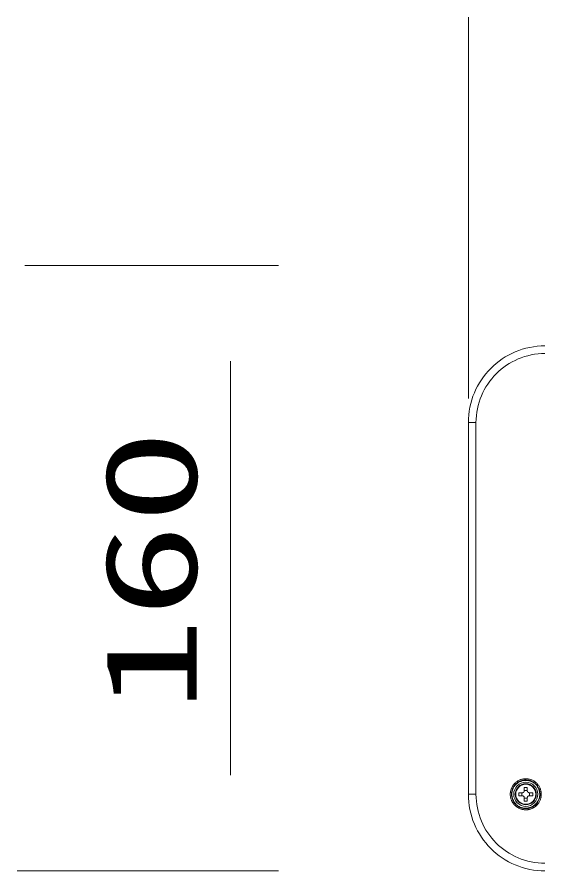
# Model space of a CAD drawing. Units: millimetres on the paper. Extents: x -63 to 64, y -59 to 59.
# Drawn here: x 0.26 to 14.04, y 18.19 to 40.47 of the extents above; entities that cross this region are included whole.
import ezdxf
from ezdxf.enums import TextEntityAlignment as Align

# ---------------------------------------------------------------- set-up
doc = ezdxf.new("R2010")
doc.units = ezdxf.units.MM
doc.layers.add('0-2_GAIKEI', color=134, linetype='Continuous', lineweight=9)
doc.layers.add('0-3_SUNPO', color=7, linetype='Continuous', lineweight=9)
doc.styles.add('ＭＳ ゴシック', font='')
doc.styles.get('ＭＳ ゴシック').set_extended_font_data('MS Gothic')

msp = doc.modelspace()

# ---------------------------------------------------------------- linework, layer by layer
at = {"layer": '0-2_GAIKEI', "color": 7}
msp.add_line((12.037, 20.188), (12.037, 29.888), dxfattribs=at)
at = {"layer": '0-2_GAIKEI', "color": 4}
for p, q in [((12.037, 29.888), (12.237, 29.888)), ((12.237, 29.888), (12.237, 20.188)), ((13.497, 20.278), (13.497, 20.368)), ((13.497, 20.368), (13.577, 20.368)), ((13.577, 20.368), (13.577, 20.278)), ((12.037, 20.188), (12.237, 20.188)), ((13.357, 20.228), (13.447, 20.228)), ((13.357, 20.148), (13.357, 20.228)), ((13.447, 20.148), (13.357, 20.148)), ((13.497, 20.008), (13.497, 20.098)), ((13.577, 20.098), (13.577, 20.008)), ((13.627, 20.228), (13.717, 20.228)), ((13.717, 20.148), (13.627, 20.148)), ((13.717, 20.228), (13.717, 20.148)), ((13.577, 20.008), (13.497, 20.008))]:
    msp.add_line(p, q, dxfattribs=at)
at = {"layer": '0-2_GAIKEI', "color": 7}
for centre, radius, start, end in [((14.035, 29.89), 1.998, 89.9507, 112.8774), ((14.039, 29.887), 2.002, 112.9519, 135.0253), ((14.038, 29.886), 2.002, 134.9747, 157.0481), ((14.035, 29.89), 1.998, 157.1226, 180.0493), ((14.035, 20.187), 1.998, 179.9507, 202.8774), ((14.038, 20.191), 2.002, 202.9519, 225.0253), ((14.039, 20.189), 2.002, 224.9747, 247.0481), ((14.035, 20.186), 1.998, 247.1226, 270.0493)]:
    msp.add_arc(centre, radius, start, end, dxfattribs=at)
at = {"layer": '0-2_GAIKEI', "color": 4}
for centre, radius, start, end in [((14.035, 29.89), 1.798, 89.9507, 112.8774), ((14.039, 29.887), 1.802, 112.9519, 135.0253), ((14.038, 29.886), 1.802, 134.9747, 157.0481), ((14.035, 29.89), 1.798, 157.1226, 180.0493), ((13.537, 20.188), 0.315, 90, 180), ((13.541, 20.184), 0.411, 129.4533, 135.0253), ((13.537, 20.188), 0.374, 122.891, 134.1079), ((13.533, 20.193), 0.399, 123.756, 129.4387), ((13.533, 20.193), 0.4, 118.0655, 123.7417), ((13.537, 20.188), 0.374, 111.6116, 122.891), ((13.537, 20.188), 0.363, 111.6116, 122.891), ((13.539, 20.182), 0.411, 112.4846, 118.0538), ((13.539, 20.183), 0.411, 106.9533, 112.5253), ((13.537, 20.188), 0.374, 100.3951, 111.6116), ((13.537, 20.188), 0.363, 100.3951, 111.6116), ((13.535, 20.194), 0.399, 101.256, 106.9387), ((13.535, 20.194), 0.4, 95.5655, 101.2417), ((13.537, 20.188), 0.374, 94.7389, 100.3951), ((13.537, 20.188), 0.363, 94.7389, 100.3951), ((13.537, 20.182), 0.411, 90, 95.5538), ((13.537, 20.188), 0.374, 89.1276, 94.7389), ((13.537, 20.188), 0.363, 89.1276, 94.7389), ((13.537, 20.183), 0.411, 84.4533, 90), ((13.537, 20.188), 0.315, 45, 90), ((13.537, 20.188), 0.374, 77.8783, 89.1276), ((13.537, 20.188), 0.363, 77.8783, 89.1276), ((13.538, 20.194), 0.399, 78.756, 84.4387), ((13.537, 20.188), 0.363, 66.6464, 77.8783), ((13.538, 20.194), 0.4, 73.0655, 78.7417), ((13.537, 20.188), 0.374, 66.6464, 77.8783), ((13.534, 20.182), 0.411, 67.4846, 73.0538), ((13.537, 20.188), 0.363, 61.025, 66.6464), ((13.537, 20.188), 0.374, 61.025, 66.6464), ((13.535, 20.183), 0.411, 61.9533, 67.5253), ((13.537, 20.188), 0.363, 55.3708, 61.025), ((13.537, 20.188), 0.374, 55.3708, 61.025), ((13.54, 20.193), 0.399, 56.256, 61.9387), ((13.54, 20.193), 0.4, 50.5655, 56.2417), ((13.532, 20.184), 0.411, 44.9846, 50.5538), ((13.531, 20.189), 0.4, 163.0655, 168.7417), ((13.542, 20.186), 0.411, 157.4846, 163.0538), ((13.542, 20.186), 0.411, 151.9533, 157.5253), ((13.537, 20.188), 0.374, 156.6253, 167.932), ((13.532, 20.192), 0.399, 146.256, 151.9387), ((13.537, 20.188), 0.363, 156.6253, 167.9368), ((13.537, 20.188), 0.374, 145.3748, 156.6253), ((13.532, 20.191), 0.4, 140.5655, 146.2417), ((13.537, 20.188), 0.363, 145.3748, 156.6253), ((13.541, 20.184), 0.411, 134.9846, 140.5538), ((13.537, 20.188), 0.374, 139.764, 145.3748), ((13.537, 20.188), 0.363, 139.764, 145.3748), ((13.537, 20.188), 0.374, 134.1079, 139.764), ((13.537, 20.188), 0.363, 134.1079, 139.764), ((13.537, 20.188), 0.274, 90, 180), ((13.537, 20.188), 0.261, 90, 180), ((13.537, 20.188), 0.363, 122.891, 134.1079), ((13.447, 20.278), 0.05, 348.7146, 0), ((13.537, 22.69), 2.401, 269.0454, 270.9546), ((13.537, 20.188), 0.274, 45, 90), ((13.537, 20.188), 0.261, 45, 90), ((13.627, 20.278), 0.05, 180, 191.2231), ((13.537, 20.188), 0.261, 0, 45), ((13.537, 20.188), 0.274, 0, 45), ((13.537, 20.188), 0.363, 44.1583, 55.3708), ((13.537, 20.188), 0.374, 44.1583, 55.3708), ((13.537, 20.188), 0.315, 0, 45), ((13.537, 20.188), 0.363, 38.5063, 44.1583), ((13.537, 20.188), 0.374, 38.5063, 44.1583), ((13.537, 20.188), 0.363, 32.8812, 38.5063), ((13.533, 20.184), 0.411, 39.4532, 45.0254), ((13.537, 20.188), 0.374, 32.8812, 38.5063), ((13.537, 20.188), 0.363, 21.6537, 32.8812), ((13.542, 20.192), 0.399, 33.7561, 39.4386), ((13.537, 20.188), 0.374, 21.6537, 32.8812), ((13.541, 20.191), 0.4, 28.0654, 33.7418), ((13.537, 20.188), 0.363, 16.0037, 21.6537), ((13.537, 20.188), 0.374, 16.0037, 21.6537), ((13.537, 20.188), 0.363, 10.3996, 16.0037), ((13.531, 20.186), 0.411, 22.485, 28.0534), ((13.537, 20.188), 0.374, 10.3996, 16.0037), ((13.531, 20.186), 0.411, 16.9541, 22.5259), ((13.543, 20.189), 0.399, 11.2564, 16.9397), ((14.035, 20.187), 1.798, 179.9507, 202.8774), ((13.542, 20.188), 0.411, 174.4533, 180), ((13.543, 20.188), 0.411, 180, 185.5538), ((13.531, 20.187), 0.4, 185.5657, 191.2416), ((13.531, 20.189), 0.399, 168.756, 174.4387), ((13.531, 20.187), 0.399, 191.2557, 196.939), ((13.542, 20.191), 0.411, 196.9536, 202.525), ((13.537, 20.188), 0.374, 167.9344, 179.1749), ((13.537, 20.188), 0.374, 179.1773, 184.7932), ((13.537, 20.188), 0.374, 184.7932, 190.4494), ((13.537, 20.188), 0.374, 190.4494, 201.6631), ((13.537, 20.188), 0.363, 173.5836, 179.1842), ((13.537, 20.188), 0.363, 179.1764, 181.9791), ((13.537, 20.188), 0.363, 181.9809, 184.7941), ((13.537, 20.188), 0.363, 184.7932, 190.4494), ((13.537, 20.188), 0.363, 167.9298, 173.5697), ((13.537, 20.188), 0.363, 190.4494, 201.6631), ((13.537, 20.188), 0.363, 201.6631, 212.9419), ((13.537, 20.188), 0.315, 180, 270), ((13.537, 20.188), 0.274, 180, 270), ((13.537, 20.188), 0.261, 180, 270), ((11.035, 20.188), 2.401, 359.0454, 0.9546), ((13.447, 20.278), 0.05, 270, 281.2231), ((13.447, 20.098), 0.05, 78.7146, 90), ((13.447, 20.278), 0.05, 281.2231, 286.8339), ((13.447, 20.098), 0.05, 73.0652, 78.7146), ((13.447, 20.278), 0.05, 286.8339, 292.4867), ((13.447, 20.098), 0.05, 67.4619, 73.0652), ((13.447, 20.278), 0.05, 292.4867, 303.6982), ((13.447, 20.098), 0.05, 61.8562, 67.462), ((13.447, 20.098), 0.05, 59.0371, 61.8568), ((13.447, 20.098), 0.05, 56.2032, 59.0365), ((13.447, 20.278), 0.05, 303.6982, 309.3464), ((13.447, 20.098), 0.05, 44.9789, 56.2032), ((13.447, 20.278), 0.05, 309.3464, 314.9789), ((13.447, 20.278), 0.05, 314.9789, 326.2032), ((13.447, 20.098), 0.05, 39.3464, 44.9789), ((13.447, 20.098), 0.05, 33.6982, 39.3464), ((13.447, 20.278), 0.05, 326.2032, 329.0365), ((13.447, 20.098), 0.05, 22.4867, 33.6982), ((13.447, 20.278), 0.05, 329.0371, 331.8568), ((13.447, 20.278), 0.05, 331.8562, 337.462), ((13.447, 20.278), 0.05, 337.4619, 343.0652), ((13.447, 20.098), 0.05, 16.8339, 22.4867), ((13.447, 20.278), 0.05, 343.0652, 348.7146), ((13.447, 20.098), 0.05, 11.2231, 16.8339), ((13.447, 20.098), 0.05, 0, 11.2231), ((13.537, 17.687), 2.401, 89.0454, 90.9546), ((13.627, 20.098), 0.05, 168.7146, 180), ((13.627, 20.278), 0.05, 191.2231, 196.8339), ((13.627, 20.098), 0.05, 163.0652, 168.7146), ((13.627, 20.278), 0.05, 196.8339, 202.4867), ((13.627, 20.098), 0.05, 157.4619, 163.0652), ((13.627, 20.278), 0.05, 202.4867, 213.6982), ((13.627, 20.098), 0.05, 151.8562, 157.462), ((13.627, 20.098), 0.05, 149.0371, 151.8568), ((13.627, 20.098), 0.05, 146.2032, 149.0365), ((13.627, 20.278), 0.05, 213.6982, 219.3464), ((13.627, 20.098), 0.05, 134.9789, 146.2032), ((13.627, 20.278), 0.05, 219.3464, 224.9789), ((13.627, 20.278), 0.05, 224.9789, 236.2032), ((13.627, 20.098), 0.05, 129.3464, 134.9789), ((13.627, 20.098), 0.05, 123.6982, 129.3464), ((13.627, 20.278), 0.05, 236.2032, 239.0365), ((13.627, 20.098), 0.05, 112.4867, 123.6982), ((13.627, 20.278), 0.05, 239.0371, 241.8568), ((13.627, 20.278), 0.05, 241.8562, 247.462), ((13.627, 20.278), 0.05, 247.4619, 253.0652), ((13.627, 20.098), 0.05, 106.8339, 112.4867), ((13.627, 20.278), 0.05, 253.0652, 258.7146), ((13.627, 20.098), 0.05, 101.2231, 106.8339), ((13.627, 20.278), 0.05, 258.7146, 270), ((13.627, 20.098), 0.05, 90, 101.2231), ((16.038, 20.188), 2.401, 179.0454, 180.9546), ((13.537, 20.188), 0.261, 315, 0), ((13.537, 20.188), 0.274, 315, 0), ((13.537, 20.188), 0.315, 315, 0), ((13.537, 20.188), 0.363, 336.6373, 347.9165), ((13.537, 20.188), 0.374, 336.6373, 347.9165), ((13.537, 20.188), 0.363, 347.9092, 353.9873), ((13.537, 20.188), 0.363, 4.7908, 10.3996), ((13.537, 20.188), 0.363, 354.0007, 359.1417), ((13.537, 20.188), 0.363, 359.1355, 4.7908), ((13.537, 20.188), 0.374, 347.9165, 359.1355), ((13.537, 20.188), 0.374, 4.7908, 10.3996), ((13.537, 20.188), 0.374, 359.1355, 4.7908), ((13.531, 20.191), 0.411, 337.4852, 343.0546), ((13.542, 20.187), 0.4, 343.0666, 348.7421), ((13.542, 20.189), 0.399, 5.5625, 11.2423), ((13.542, 20.187), 0.399, 348.7566, 354.4357), ((13.531, 20.188), 0.411, 0, 5.5498), ((13.531, 20.188), 0.411, 354.4493, 0), ((13.547, 20.192), 0.416, 202.5001, 205.076), ((13.54, 20.189), 0.408, 205.0757, 207.6826), ((13.534, 20.186), 0.402, 207.6844, 210.3189), ((13.531, 20.184), 0.398, 210.3199, 212.9703), ((13.537, 20.188), 0.374, 201.6631, 212.9419), ((13.531, 20.184), 0.398, 212.9731, 217.4443), ((13.535, 20.188), 0.404, 217.4534, 221.877), ((13.537, 20.188), 0.374, 212.9419, 224.1634), ((13.537, 20.188), 0.363, 212.9419, 224.1634), ((13.543, 20.195), 0.414, 221.8748, 226.2302), ((13.541, 20.192), 0.41, 226.207, 230.5822), ((13.537, 20.188), 0.374, 224.1634, 229.8174), ((13.537, 20.188), 0.363, 224.1634, 229.8174), ((13.534, 20.184), 0.4, 230.5926, 235.0504), ((13.537, 20.188), 0.374, 229.8174, 235.4244), ((13.537, 20.188), 0.363, 229.8174, 235.4244), ((13.533, 20.182), 0.398, 235.0559, 239.5281), ((13.537, 20.188), 0.374, 235.4236, 238.2231), ((13.537, 20.188), 0.363, 235.4244, 241.0298), ((13.535, 20.187), 0.403, 239.5363, 243.9682), ((13.537, 20.188), 0.374, 238.2248, 241.0307), ((13.537, 20.188), 0.374, 241.0334, 243.8554), ((13.537, 20.188), 0.363, 241.0298, 246.6821), ((13.537, 20.188), 0.374, 243.8483, 246.6786), ((13.537, 20.188), 0.374, 246.6753, 252.3001), ((13.537, 20.188), 0.363, 246.6821, 257.9064), ((13.537, 20.188), 0.374, 252.3137, 257.9132), ((13.537, 20.188), 0.363, 257.9064, 269.1845), ((13.537, 20.188), 0.363, 269.1845, 280.3974), ((13.537, 20.188), 0.261, 270, 315), ((13.537, 20.188), 0.274, 270, 315), ((13.537, 20.188), 0.315, 270, 315), ((13.537, 20.188), 0.363, 280.3974, 286.0528), ((13.537, 20.188), 0.363, 286.0528, 291.6714), ((13.537, 20.188), 0.374, 286.0528, 291.6714), ((13.537, 20.188), 0.363, 291.6714, 302.9074), ((13.537, 20.188), 0.374, 291.6714, 302.9074), ((13.539, 20.186), 0.402, 296.9399, 301.4643), ((13.537, 20.188), 0.363, 302.9074, 314.1524), ((13.537, 20.188), 0.374, 302.9074, 314.1524), ((13.541, 20.182), 0.398, 301.4718, 306.0282), ((13.539, 20.185), 0.401, 306.0351, 310.5656), ((13.537, 20.188), 0.363, 314.1524, 319.7659), ((13.537, 20.188), 0.374, 314.1524, 319.7659), ((13.531, 20.193), 0.412, 310.5731, 315.0198), ((13.537, 20.188), 0.363, 319.7659, 325.4223), ((13.537, 20.188), 0.374, 319.7659, 325.4223), ((13.532, 20.193), 0.411, 314.9855, 320.5529), ((13.537, 20.188), 0.363, 325.4223, 336.6373), ((13.537, 20.188), 0.374, 325.4223, 336.6373), ((13.541, 20.185), 0.4, 320.5652, 326.242), ((13.542, 20.185), 0.399, 326.2562, 331.9385), ((13.531, 20.19), 0.411, 331.9529, 337.5257), ((13.54, 20.196), 0.414, 243.9698, 248.3274), ((13.539, 20.194), 0.411, 248.302, 252.6708), ((13.536, 20.184), 0.4, 252.6801, 257.133), ((13.535, 20.181), 0.398, 257.1389, 261.6115), ((13.537, 20.188), 0.374, 257.9221, 263.5576), ((13.536, 20.185), 0.402, 261.6189, 266.0586), ((13.537, 20.188), 0.374, 263.5261, 269.1688), ((13.537, 20.196), 0.413, 266.0634, 270.4237), ((13.537, 20.188), 0.374, 269.1845, 280.3974), ((13.537, 20.196), 0.412, 270.3971, 274.761), ((13.538, 20.184), 0.401, 274.7684, 279.2155), ((13.538, 20.181), 0.398, 279.2221, 283.6948), ((13.537, 20.188), 0.374, 280.3974, 286.0528), ((13.537, 20.184), 0.401, 283.7014, 288.148), ((13.534, 20.195), 0.412, 288.1554, 292.519), ((13.534, 20.196), 0.413, 292.4919, 296.9345), ((14.038, 20.19), 1.802, 202.9519, 225.0253), ((14.039, 20.189), 1.802, 224.9747, 247.0481), ((14.035, 20.186), 1.798, 247.1226, 270.0493)]:
    msp.add_arc(centre, radius, start, end, dxfattribs=at)
at = {"layer": '0-3_SUNPO'}
for p, q in [((12.037, 30.513), (12.037, 40.468)), ((0.456, 33.988), (7.081, 33.988)), ((5.831, 31.488), (5.831, 20.688)), ((0.256, 18.188), (7.081, 18.188))]:
    msp.add_line(p, q, dxfattribs=at)

# ---------------------------------------------------------------- texts
at = {"layer": '0-3_SUNPO', "style": 'ＭＳ ゴシック', "width": 1.5}
msp.add_text('160', height=2.405, rotation=90, dxfattribs=at).set_placement((5.668, 22.338), align=Align.BOTTOM_LEFT)

doc.saveas('drawing.dxf')
